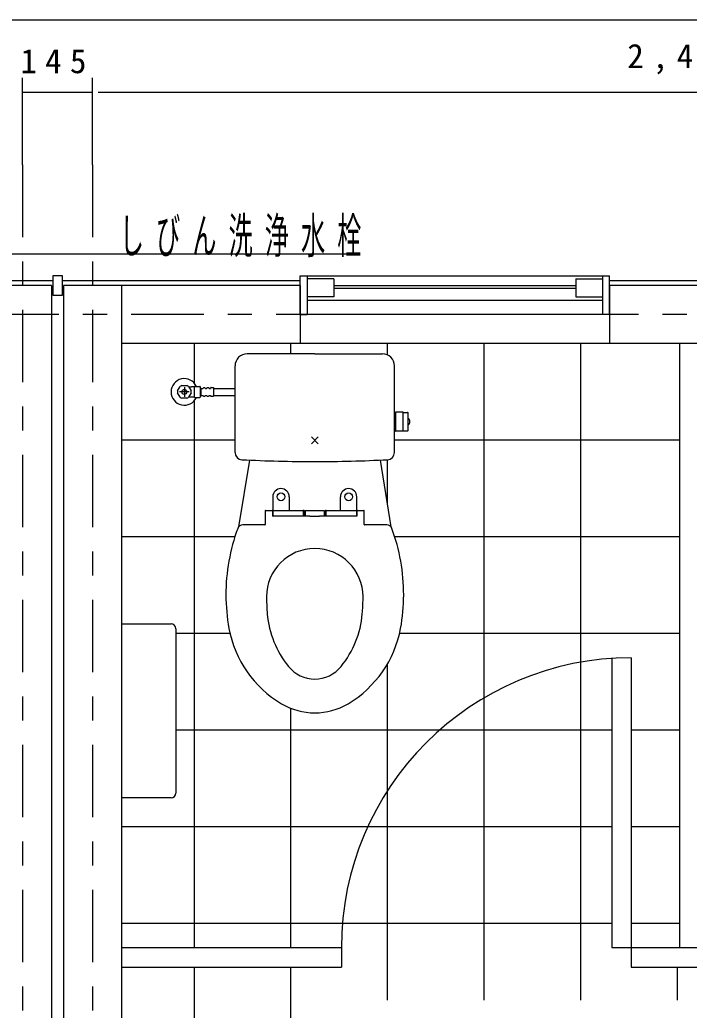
# Model space of a CAD drawing. Units: millimetres on the paper, enlarged 30 times, with parts at other scales. Extents: x -11550 to 6, y -53460 to 8010.
# Drawn here: x -7518 to -6686, y 3753 to 4983 of the extents above; entities that cross this region are included whole.
import ezdxf

# ---------------------------------------------------------------- set-up
doc = ezdxf.new("R2010")
doc.units = ezdxf.units.MM
doc.header["$LTSCALE"] = 30
doc.linetypes.add('USER2', pattern=[6, 3, -1, 1, -1])
doc.layers.add('layer1', color=4, linetype='Continuous', lineweight=25)
doc.styles.add('ＭＳ ゴシック', font='')
doc.styles.get('ＭＳ ゴシック').set_extended_font_data('MS Gothic')

msp = doc.modelspace()

# ---------------------------------------------------------------- linework, layer by layer
at = {"layer": 'layer1'}
for p, q in [((-10551.99, 4982.84), (-5958.99, 4982.84)), ((-7514.49, 4802.84), (-7514.49, 4910.84)), ((-7514.49, 4802.84), (-7514.49, 4910.84)), ((-7427.49, 4802.84), (-7427.49, 4910.84)), ((-7427.49, 4802.84), (-7427.49, 4910.84)), ((-7514.49, 4892.84), (-7427.49, 4892.84)), ((-7420.74, 4892.84), (-7413.99, 4892.84)), ((-7420.74, 4892.84), (-7413.99, 4892.84)), ((-7413.99, 4892.84), (-5958.99, 4892.84)), ((-7413.99, 4892.84), (-7400.49, 4892.84)), ((-7567.94, 4692.31), (-7103.64, 4692.31)), ((-7160.79, 4664.84), (-6794.19, 4664.84)), ((-7127.79, 4652.83), (-6827.19, 4652.83)), ((-7127.79, 4649.83), (-6827.19, 4649.83)), ((-7160.79, 4634.6), (-6794.19, 4634.6)), ((-6794.19, 4616.84), (-7160.79, 4616.84)), ((-7301.49, 4580.84), (-7301.49, 4532.16)), ((-7181.49, 4580.84), (-7181.49, 4568.24)), ((-7061.49, 4580.84), (-7061.49, 4566.98)), ((-6941.49, 4580.84), (-6941.49, 3765.77)), ((-6821.49, 4580.84), (-6821.49, 3765.77)), ((-7301.49, 4509.51), (-7301.49, 3830.84)), ((-7250.49, 4460.84), (-7391.49, 4460.84)), ((-6698.49, 4460.84), (-7052.49, 4460.84)), ((-7061.49, 4436.69), (-7061.49, 4381.9)), ((-7250.83, 4340.84), (-7391.49, 4340.84)), ((-6698.49, 4340.84), (-7052.15, 4340.84)), ((-7256.72, 4220.84), (-7323.99, 4220.84)), ((-6698.49, 4220.84), (-7046.26, 4220.84)), ((-7061.49, 4182.72), (-7061.49, 3765.77)), ((-7181.49, 4128.17), (-7181.49, 3830.84)), ((-6782.49, 4100.84), (-7323.99, 4100.84)), ((-6698.49, 4100.84), (-6758.49, 4100.84)), ((-6782.49, 3980.84), (-7391.49, 3980.84)), ((-6698.49, 3980.84), (-6758.49, 3980.84)), ((-6782.49, 3860.84), (-7391.49, 3860.84)), ((-6698.49, 3860.84), (-6758.49, 3860.84)), ((-7301.49, 3806.84), (-7301.49, 3671.84)), ((-7181.49, 3806.84), (-7181.49, 3290.84)), ((-6701.49, 3806.84), (-6701.49, 3765.77))]:
    msp.add_line(p, q, dxfattribs=at)
at = {"layer": 'layer1', "linetype": 'USER2'}
for p, q in [((-7514.49, 4802.84), (-7514.49, 3158.84)), ((-7427.49, 4802.84), (-7427.49, 3158.84)), ((-5849.49, 4616.84), (-10751.49, 4616.84))]:
    msp.add_line(p, q, dxfattribs=at)
at = {"layer": 'layer1', "color": 3}
for p, q in [((-7476.99, 4664.84), (-7476.99, 4640.84)), ((-7464.99, 4664.84), (-7476.99, 4664.84)), ((-7464.99, 4640.84), (-7464.99, 4664.84)), ((-7169.49, 4616.84), (-7169.49, 4664.84)), ((-7169.49, 4664.84), (-7160.79, 4664.84)), ((-7160.79, 4664.84), (-7160.79, 4616.84)), ((-7127.79, 4661.18), (-7160.79, 4661.18)), ((-7127.79, 4661.18), (-7127.79, 4639.04)), ((-6827.19, 4661.18), (-6827.19, 4639.04)), ((-6827.19, 4661.18), (-6794.19, 4661.18)), ((-6794.19, 4664.84), (-6785.49, 4664.84)), ((-6794.19, 4664.84), (-6794.19, 4616.84)), ((-6785.49, 4616.84), (-6785.49, 4664.84)), ((-7476.99, 4640.84), (-7464.99, 4640.84)), ((-7127.79, 4639.04), (-7160.79, 4639.04)), ((-6827.19, 4639.04), (-6794.19, 4639.04)), ((-7169.49, 4616.84), (-7160.79, 4616.84)), ((-6785.49, 4616.84), (-6794.19, 4616.84)), ((-6698.49, 4580.84), (-6698.49, 3830.84)), ((-7151.49, 4568.24), (-7235.49, 4568.24)), ((-7151.49, 4568.24), (-7100.49, 4568.24)), ((-7100.49, 4568.24), (-7067.49, 4568.24)), ((-7250.49, 4445.7), (-7250.49, 4553.24)), ((-7052.49, 4445.7), (-7052.49, 4553.24)), ((-7321.8, 4522.04), (-7318.69, 4527.44)), ((-7316.61, 4528.64), (-7310.37, 4528.64)), ((-7313.49, 4526.84), (-7313.49, 4514.84)), ((-7308.29, 4527.44), (-7308.27, 4527.4)), ((-7308.27, 4527.4), (-7305.18, 4522.04)), ((-7300.89, 4527.12), (-7304.42, 4527.12)), ((-7300.42, 4527.74), (-7300.89, 4527.47)), ((-7300.89, 4514.2), (-7300.89, 4527.47)), ((-7300.89, 4514.2), (-7300.89, 4527.47)), ((-7300.42, 4527.74), (-7294.16, 4527.74)), ((-7293.69, 4527.47), (-7294.16, 4527.74)), ((-7293.69, 4527.47), (-7293.69, 4514.2)), ((-7293.39, 4524.8), (-7293.69, 4524.8)), ((-7293.39, 4524.8), (-7293.09, 4524.5)), ((-7292.49, 4525.19), (-7290.39, 4525.19)), ((-7287.39, 4525.19), (-7285.89, 4525.19)), ((-7282.59, 4525.19), (-7281.09, 4525.19)), ((-7280.04, 4526.24), (-7277.49, 4526.24)), ((-7277.49, 4526.24), (-7277.49, 4515.44)), ((-7277.49, 4525.22), (-7250.49, 4525.22)), ((-7318.69, 4514.24), (-7321.8, 4519.64)), ((-7307.49, 4520.84), (-7319.49, 4520.84)), ((-7310.37, 4513.04), (-7316.61, 4513.04)), ((-7308.27, 4514.27), (-7308.29, 4514.24)), ((-7305.18, 4519.64), (-7308.27, 4514.27)), ((-7300.89, 4514.55), (-7304.42, 4514.55)), ((-7300.89, 4514.2), (-7300.42, 4513.94)), ((-7300.42, 4513.94), (-7294.16, 4513.94)), ((-7294.16, 4513.94), (-7293.69, 4514.2)), ((-7293.39, 4516.88), (-7293.69, 4516.88)), ((-7293.39, 4516.88), (-7293.09, 4517.18)), ((-7293.09, 4524.59), (-7293.09, 4517.09)), ((-7292.49, 4516.49), (-7290.39, 4516.49)), ((-7287.39, 4516.49), (-7285.89, 4516.49)), ((-7282.59, 4516.49), (-7281.09, 4516.49)), ((-7280.04, 4515.44), (-7277.49, 4515.44)), ((-7277.49, 4516.46), (-7250.49, 4516.46)), ((-7052.49, 4493.54), (-7052.49, 4474.34)), ((-7051.29, 4493.54), (-7052.49, 4493.54)), ((-7051.29, 4495.32), (-7051.29, 4493.54)), ((-7051.29, 4493.54), (-7051.29, 4474.34)), ((-7041.86, 4495.64), (-7050.67, 4495.92)), ((-7041.69, 4495.46), (-7041.69, 4495.49)), ((-7041.69, 4495.49), (-7036.29, 4495.49)), ((-7041.69, 4472.41), (-7041.69, 4495.46)), ((-7035.69, 4488.2), (-7035.69, 4494.89)), ((-7035.69, 4479.68), (-7035.69, 4488.2)), ((-7035.69, 4472.98), (-7035.69, 4479.68)), ((-7155.73, 4456.6), (-7147.25, 4465.08)), ((-7155.73, 4465.08), (-7147.25, 4456.6)), ((-7051.29, 4474.34), (-7052.49, 4474.34)), ((-7051.29, 4474.34), (-7051.29, 4472.56)), ((-7041.86, 4472.23), (-7050.67, 4471.96)), ((-7041.69, 4472.38), (-7041.69, 4472.41)), ((-7041.69, 4472.38), (-7036.29, 4472.38)), ((-7232.78, 4436.27), (-7246.04, 4353.5)), ((-7070.2, 4436.27), (-7056.94, 4353.5)), ((-7203.69, 4390.64), (-7203.69, 4373.24)), ((-7183.29, 4390.64), (-7183.29, 4373.84)), ((-7119.69, 4373.84), (-7119.69, 4390.64)), ((-7099.29, 4373.24), (-7099.29, 4390.64)), ((-7212.99, 4373.16), (-7212.99, 4356.43)), ((-7212.39, 4373.76), (-7204.59, 4373.76)), ((-7203.99, 4373.16), (-7203.99, 4367.58)), ((-7203.69, 4373.24), (-7203.69, 4366.91)), ((-7203.09, 4373.84), (-7183.29, 4373.84)), ((-7165.82, 4366.68), (-7203.09, 4366.68)), ((-7183.29, 4373.84), (-7165.82, 4373.84)), ((-7165.82, 4373.84), (-7165.82, 4366.68)), ((-7164.79, 4366.68), (-7165.82, 4366.68)), ((-7164.14, 4373.42), (-7164.79, 4373.66)), ((-7164.79, 4366.68), (-7164.79, 4373.66)), ((-7163.11, 4366.68), (-7164.79, 4366.68)), ((-7139.87, 4373.24), (-7163.11, 4373.24)), ((-7163.11, 4366.68), (-7163.11, 4373.24)), ((-7160.19, 4366.68), (-7163.11, 4366.68)), ((-7157.49, 4366.79), (-7160.19, 4366.68)), ((-7157.49, 4366.79), (-7145.49, 4366.79)), ((-7142.79, 4366.68), (-7145.49, 4366.79)), ((-7139.87, 4366.68), (-7142.79, 4366.68)), ((-7139.87, 4373.24), (-7139.87, 4366.68)), ((-7138.19, 4366.68), (-7139.87, 4366.68)), ((-7138.84, 4373.42), (-7138.19, 4373.66)), ((-7138.19, 4366.68), (-7138.19, 4373.66)), ((-7137.16, 4366.68), (-7138.19, 4366.68)), ((-7137.16, 4373.84), (-7119.69, 4373.84)), ((-7137.16, 4366.68), (-7137.16, 4373.84)), ((-7099.89, 4366.68), (-7137.16, 4366.68)), ((-7119.69, 4373.84), (-7099.89, 4373.84)), ((-7099.29, 4366.91), (-7099.29, 4373.24)), ((-7098.99, 4367.58), (-7098.99, 4373.16)), ((-7098.39, 4373.76), (-7090.59, 4373.76)), ((-7089.99, 4356.44), (-7089.99, 4373.16)), ((-7213.59, 4355.84), (-7241.01, 4355.84)), ((-7061.97, 4355.84), (-7089.39, 4355.84)), ((-7391.19, 4016.9), (-7391.19, 4232.78)), ((-7391.13, 4232.84), (-7329.99, 4232.84)), ((-7391.19, 4228.94), (-7391.49, 4228.94)), ((-7391.49, 4228.94), (-7391.49, 4020.74)), ((-7391.19, 4228.64), (-7391.49, 4228.64)), ((-7323.99, 4226.84), (-7323.99, 4022.84)), ((-6782.49, 4190.04), (-6782.49, 3830.84)), ((-6758.49, 4190.84), (-6758.49, 3806.84)), ((-7391.19, 4021.04), (-7391.49, 4021.04)), ((-7391.19, 4020.74), (-7391.49, 4020.74)), ((-7329.99, 4016.84), (-7391.13, 4016.84)), ((-7118.49, 3830.84), (-7391.49, 3830.84)), ((-7118.49, 3830.84), (-7118.49, 3806.84)), ((-6590.49, 3830.84), (-6782.49, 3830.84)), ((-7391.49, 3806.84), (-7118.49, 3806.84)), ((-6758.49, 3806.84), (-6614.49, 3806.84))]:
    msp.add_line(p, q, dxfattribs=at)
at = {"layer": 'layer1', "color": 2}
for p, q in [((-7476.99, 4658.84), (-7772.49, 4658.84)), ((-7169.49, 4658.84), (-7464.99, 4658.84)), ((-5903.49, 4658.84), (-6785.49, 4658.84))]:
    msp.add_line(p, q, dxfattribs=at)
at = {"layer": 'layer1', "color": 20}
for p, q in [((-7478.49, 4652.84), (-7772.49, 4652.84)), ((-7478.49, 4652.84), (-7478.49, 3218.84)), ((-7169.49, 4652.84), (-7463.49, 4652.84)), ((-7463.49, 4652.84), (-7463.49, 3218.84)), ((-7391.49, 4652.84), (-7391.49, 3218.84)), ((-7169.49, 4652.84), (-7169.49, 4580.84)), ((-5909.49, 4652.84), (-6785.49, 4652.84)), ((-6785.49, 4652.84), (-6785.49, 4580.84)), ((-5981.49, 4580.84), (-7391.49, 4580.84))]:
    msp.add_line(p, q, dxfattribs=at)
at = {"layer": 'layer1', "color": 3}
for points in [[(-7292.49, 4525.19), (-7292.61, 4525.18), (-7292.72, 4525.14), (-7292.82, 4525.09), (-7292.91, 4525.01), (-7292.99, 4524.92), (-7293.04, 4524.82), (-7293.08, 4524.7), (-7293.09, 4524.59)], [(-7287.39, 4525.19), (-7287.55, 4525.46), (-7287.75, 4525.69), (-7288, 4525.89), (-7288.28, 4526.03), (-7288.58, 4526.12), (-7288.89, 4526.15), (-7289.2, 4526.12), (-7289.5, 4526.03), (-7289.78, 4525.89), (-7290.03, 4525.69), (-7290.23, 4525.46), (-7290.39, 4525.19)], [(-7282.59, 4525.19), (-7282.8, 4525.48), (-7283.06, 4525.74), (-7283.37, 4525.93), (-7283.7, 4526.07), (-7284.06, 4526.14), (-7284.42, 4526.14), (-7284.78, 4526.07), (-7285.12, 4525.93), (-7285.42, 4525.74), (-7285.68, 4525.48), (-7285.89, 4525.19)], [(-7280.04, 4526.24), (-7280.25, 4526.22), (-7280.44, 4526.16), (-7280.62, 4526.06), (-7280.78, 4525.93), (-7280.91, 4525.77), (-7281.01, 4525.59), (-7281.07, 4525.39), (-7281.09, 4525.19)], [(-7293.09, 4517.09), (-7293.08, 4516.98), (-7293.05, 4516.88), (-7293.01, 4516.79), (-7292.95, 4516.7), (-7292.88, 4516.63), (-7292.79, 4516.57), (-7292.7, 4516.52), (-7292.59, 4516.5), (-7292.49, 4516.49)], [(-7290.39, 4516.49), (-7290.23, 4516.22), (-7290.03, 4515.98), (-7289.78, 4515.79), (-7289.5, 4515.64), (-7289.2, 4515.56), (-7288.89, 4515.53), (-7288.58, 4515.56), (-7288.28, 4515.64), (-7288, 4515.79), (-7287.75, 4515.98), (-7287.55, 4516.22), (-7287.39, 4516.49)], [(-7285.89, 4516.49), (-7285.68, 4516.19), (-7285.42, 4515.94), (-7285.12, 4515.74), (-7284.78, 4515.61), (-7284.42, 4515.54), (-7284.06, 4515.54), (-7283.7, 4515.61), (-7283.37, 4515.74), (-7283.06, 4515.94), (-7282.8, 4516.19), (-7282.59, 4516.49)], [(-7281.09, 4516.49), (-7281.07, 4516.3), (-7281.03, 4516.13), (-7280.95, 4515.96), (-7280.84, 4515.81), (-7280.72, 4515.68), (-7280.57, 4515.58), (-7280.4, 4515.5), (-7280.22, 4515.45), (-7280.04, 4515.44)]]:
    msp.add_lwpolyline(points, dxfattribs=at)
for centre, radius in [((-7313.49, 4520.84), 3.09), ((-7193.49, 4390.64), 4.8), ((-7109.49, 4390.64), 4.8)]:
    msp.add_circle(centre, radius, dxfattribs=at)
for centre, radius, start, end in [((-7235.49, 4553.24), 15, 90, 180), ((-7067.49, 4553.24), 15, 0, 90), ((-7313.49, 4520.84), 16.5, 24.7196, 180), ((-7313.49, 4520.84), 8.4, 111.78682, 128.21321), ((-7313.49, 4520.84), 8.4, 51.78677, 68.21321), ((-7304.42, 4554.12), 27, 261.79705, 269.99925), ((-7313.49, 4520.84), 16.5, 180.00003, 335.28034), ((-7313.49, 4520.84), 8.4, 171.78745, 188.21255), ((-7313.49, 4520.84), 8.4, 231.78679, 248.21318), ((-7313.49, 4520.84), 8.4, 291.78679, 308.21323), ((-7304.42, 4487.55), 27, 89.99924, 98.20117), ((-7313.49, 4520.84), 8.4, 351.78673, 8.21327), ((-7050.69, 4495.32), 0.6, 88.21009, 180), ((-7041.87, 4495.46), 0.18, 0, 88.21009), ((-7036.29, 4494.89), 0.6, 0, 90), ((-7038.27, 4483.94), 4.98, 301.20303, 58.79697), ((-7050.69, 4472.56), 0.6, 180, 271.78991), ((-7041.87, 4472.41), 0.18, 271.78991, 0), ((-7036.29, 4472.98), 0.6, 270, 0), ((-7241.49, 4445.7), 9, 180.00008, 267.11879), ((-7061.49, 4445.7), 9, 272.8773, 359.99982), ((-7151.49, 6234.44), 1800, 267.11967, 270.00007), ((-7151.49, 6234.44), 1800, 270.00007, 272.88045), ((-7193.49, 4390.64), 10.2, 0, 180), ((-7109.49, 4390.64), 10.2, 0, 180), ((-7212.39, 4373.16), 0.6, 90, 180), ((-7204.59, 4373.16), 0.6, 0, 90), ((-7203.09, 4367.58), 0.9, 180, 228.18969), ((-7203.09, 4373.24), 0.6, 90, 180), ((-7203.09, 4367.58), 0.9, 228.18969, 270), ((-7165.82, 4370.84), 3, 70, 90), ((-7163.11, 4376.24), 3, 250, 270), ((-7139.87, 4376.24), 3, 270, 290), ((-7137.16, 4370.84), 3, 90, 110), ((-7099.89, 4373.24), 0.6, 0, 90), ((-7099.89, 4367.58), 0.9, 270, 311.81031), ((-7099.89, 4367.58), 0.9, 311.81031, 0), ((-7098.39, 4373.16), 0.6, 90, 180), ((-7090.59, 4373.16), 0.6, 0, 90), ((-7241.01, 4349.24), 6.6, 90, 159.85037), ((-7213.59, 4356.43), 0.596, 269.60282, 359.72655), ((-7089.39, 4356.44), 0.6, 180, 269.995), ((-7061.97, 4349.24), 6.6, 20.14963, 90), ((-7021.89, 4268.84), 240, 159.85037, 180), ((-7281.09, 4268.84), 240, 0, 20.14963), ((-7151.49, 4266.44), 60, 0, 180), ((-7033.89, 4268.84), 228, 180, 190.49335), ((-7269.09, 4268.84), 228, 349.50665, 0), ((-7151.49, 4266.44), 60, 180, 182.00198), ((-6935.49, 4268.84), 276, 180.93339, 184.87103), ((-7367.49, 4268.84), 276, 355.12897, 359.06661), ((-7151.49, 4266.44), 60, 357.99802, 0), ((-7090.93, 4255.59), 120, 184.87103, 219.06295), ((-7212.05, 4255.59), 120, 320.93705, 355.12897), ((-7391.13, 4232.78), 0.06, 90.00618, 179.99479), ((-7329.99, 4226.84), 6, 0, 90), ((-7122.38, 4252.45), 138, 190.49335, 239.29508), ((-7180.6, 4252.45), 138, 300.70492, 349.50665), ((-7151.49, 4206.44), 42, 219.06295, 320.93705), ((-7151.49, 4203.44), 81, 239.29508, 300.70492), ((-7329.99, 4022.84), 6, 270, 0), ((-7391.13, 4016.9), 0.06, 180.00521, 269.99382)]:
    msp.add_arc(centre, radius, start, end, dxfattribs=at)
at = {"layer": 'layer1'}
msp.add_arc((-6758.49, 3830.84), 360, 90, 180, dxfattribs=at)

# ---------------------------------------------------------------- texts
at = {"layer": 'layer1', "color": 3, "char_height": 30.15, "attachment_point": 5, "style": 'ＭＳ ゴシック'}
for s, insert in [('\\T1.5;145', (-7470.99, 4931.4)), ('\\T1.5;2,470', (-6686.49, 4934.01))]:
    msp.add_mtext(s, dxfattribs=dict(at, insert=insert))
at = {"layer": 'layer1', "color": 2, "insert": (-7393.59, 4688.11), "char_height": 43.99, "attachment_point": 7, "style": 'ＭＳ ゴシック'}
msp.add_mtext('\\T1.5;\\W0.5;しびん洗浄水栓', dxfattribs=at)

doc.saveas('drawing.dxf')
